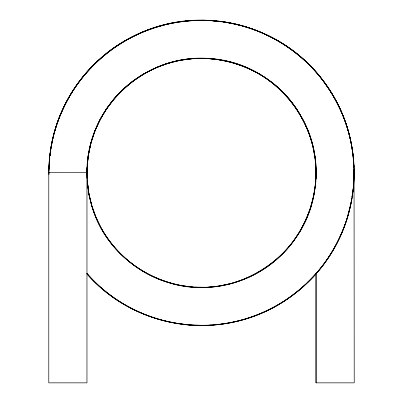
<?xml version="1.0" encoding="UTF-8"?>
<svg xmlns="http://www.w3.org/2000/svg" width="403" height="403" viewBox="0 0 403 403"><rect width="100%" height="100%" fill="white"/><g stroke="black" fill="none" stroke-linecap="round" stroke-linejoin="round"><path stroke-width="0.6" d="M316.038 382.85L316.038 273.456L316.038 382.85L354.217 382.85L354.046 169.754M316.038 172.867L316.038 178.524L315.438 162.031M354.081 169.028L353.572 185.864L352.439 193.893M315.494 184.126L316.028 171.487L315.171 158.863L313.04 147.004M49.76 158.46L48.959 170.278M49.957 155.971C57.05 80.162 125.504 19.289 201.5 20.15C240.918 20.241 279.843 36.063 308.104 63.548C334.268 89.395 351.24 124.739 353.491 161.568M87.129 167.744L87.189 178.584M87.27 165.94L87.94 157.528M49.781 157.991L48.959 169.179M50.007 155.503L50.466 150.536L53.861 134.033L56.939 124.532M87.129 167.391L87.199 178.232M87.239 166.192L88.176 155.991L90.725 143.599M49.75 157.936L48.98 167.255M50.012 155.452C54.677 110.946 80.55 69.135 118.316 45.121M87.229 166.041L88.363 155.256M313.907 195.324L315.342 185.179M315.509 183.985L316.063 170.142L315.06 157.523M351.476 200.684L346.948 219.051C339.079 242.682 326.077 264.857 307.892 282.009M351.653 199.45L351.824 198.216M352 196.981L352.262 195.128M313.554 196.624L315.307 185.315M351.466 200.749C345.739 232.002 329.936 261.512 306.658 283.203M351.658 199.515L351.849 198.281M352.041 197.047L353.476 187.798L354.02 168.474M88.05 156.938L90.327 145.1M88.423 154.656L91.128 142.299M313.756 195.908L310.748 207.585L306.325 219.217M310.25 208.84L313.393 197.208M90.504 144.526C96.76 120.381 110.971 98.463 130.547 82.993M57.322 123.348L59.055 118.003L63.155 108.901M90.912 143.025L94.629 131.554L99.576 120.562M91.32 141.725L95.163 130.305M305.847 220.058L310.028 209.399M63.664 107.762C70.404 93.043 79.754 79.441 91.068 67.86M95.42 129.761L100.498 118.835L107.072 108.029M306.048 219.751L300.567 230.491L293.938 240.561M305.625 220.617L299.736 231.816L292.976 241.79M99.823 120.013L105.954 109.631M106.619 108.634L113.142 99.964M107.44 107.551L114.8 98.01L123.575 88.897L133.302 80.807M293.606 241.065C278.513 261.174 256.887 276.211 232.672 283.057M292.246 242.747C279.435 259.295 262.131 272.181 242.656 279.828L231.186 283.546M92.347 66.5L96.357 62.269M113.868 98.997L122.381 89.924L132.018 81.708M306.542 283.309L301.147 288.503L291.757 295.747M304.844 284.916C280.1 308.144 247.079 322.43 213.247 324.838M109.012 51.488L109.173 51.342C130.995 35.021 157.019 24.361 184.136 21.304M96.196 62.41L109.173 51.342M290.77 296.507C229.841 342.162 138.748 332.324 88.353 275.43L87.179 273.975M131 82.595C147.72 69.684 167.895 61.503 188.871 59.034M133.015 81.033L142.496 74.605L153.694 68.717M119.877 44.088C133.458 35.283 148.631 28.784 164.379 25.036M133.806 80.474L143.866 73.845L154.601 68.364M154.253 68.495C204.165 44.854 268.962 64.052 297.903 111.097M155.14 68.092L166.973 63.603L178.645 60.601M230.612 283.732L217.212 286.332M165.588 24.724L171.628 23.167L179.038 22.12M219.741 285.949L232.103 283.249M185.37 21.112L196.578 20.498M180.277 21.943L184.599 21.334M185.833 21.158L188.498 20.8M179.224 60.45L180.418 60.279M181.612 60.112L193.369 58.626M219.141 286.014L207.157 287.274L194.508 287.193M216.013 286.442L205.807 287.379L194.357 287.163M211.384 325.009L207.036 325.407L190.191 325.09L180.292 323.81M189.47 58.999C214.482 56.385 240.153 62.279 261.607 75.366M205.142 20.296L210.935 20.734M199.072 20.392L203.434 20.205L211.525 20.755M188.307 20.805L197.037 20.543M199.097 20.477L200.346 20.437M203.268 20.352L205.334 20.286M195.374 58.566L204.412 58.294L207.223 58.541M212.774 20.84L217.131 21.137M218.376 21.223L220.245 21.349C262.988 26.704 303.217 50.707 327.246 86.6M212.799 20.88L216.532 21.178M218.396 21.329L222.129 21.621L230.093 23.152M208.427 58.637L216.839 59.301M193.914 287.122C151.75 284.639 112.613 256.857 96.211 217.963M181.199 285.596L193.153 287.143M179.053 323.654C143.75 318.823 110.8 300.457 87.088 273.99M231.317 23.389C253.356 27.525 274.468 36.94 292.366 50.451M217.429 59.417L229.267 61.689M86.841 273.325C117.535 309.227 165.829 328.536 212.809 325.095C263.466 321.539 310.95 291.037 335.286 246.48C359.929 202.069 360.257 145.634 336.188 100.911C312.38 56.072 265.295 24.991 214.693 20.81L214.497 20.795C169.592 16.901 123.64 33.978 92.186 66.263C64.712 94.529 48.854 133.443 48.783 172.867L48.783 382.85L86.962 382.85L86.962 172.867C85.98 107.163 146.052 52.052 211.429 58.687L211.237 58.672C276.554 63.09 326.722 128.149 314.34 192.448C304.341 257.154 235.186 301.509 172.197 283.667L160.349 279.833C128.748 267.683 103.339 241.004 92.75 208.845C82.106 176.721 86.61 140.168 104.745 111.596C122.824 82.983 153.936 63.281 187.531 59.17C221.131 54.989 256.112 66.55 280.609 89.924L289.132 98.997L296.744 109.112M180.599 285.52C147.533 279.375 117.792 258.061 101.491 228.622M229.841 61.871C253.774 68.087 275.581 82.081 290.976 101.46M262.101 75.714C286.876 91.149 305.237 116.255 312.491 144.521M293.374 51.186C306.597 60.888 318.108 73.024 327.236 86.645M86.922 273.461C113.586 304.446 153.316 323.231 194.044 325.387C233.423 327.231 273.073 313.338 302.648 287.268C336.445 257.426 355.763 212.356 354.076 167.3C352.549 127.937 335.306 89.617 306.799 62.415L306.643 62.269C261.945 18.865 190.211 7.798 134.491 35.655C82.474 60.646 47.483 116.92 48.97 174.706M327.971 87.617C342.822 109.409 351.89 135.282 353.552 161.623M327.951 87.673C340.203 105.455 348.459 126.104 351.844 147.433M291.767 102.367C304.673 119.087 312.874 139.252 315.337 160.223M297.051 109.631L303.177 120.008M298.25 111.586L304.426 122.633L309.343 134.285L312.935 146.41M101.168 228.108L95.687 216.708L91.703 205.344M303.424 120.557C334.223 178.343 306.154 254.545 245.321 278.69C184.982 304.739 111.092 270.327 92.191 207.384L89.033 195.123L87.244 180.393M96.005 217.393L91.869 206.079L88.877 193.793M91.501 204.774L88.66 192.448L87.255 180.484M312.673 145.1L314.945 156.933M352.051 148.667L352.257 149.896M352.464 151.125L353.29 156.052L353.905 167.26M87.26 181.244L88.801 193.193M353.638 163.432L353.935 167.164M353.638 162.867L353.935 167.225M87.098 167.24L87.174 178.081M49.065 172.958A19.092 0.529 0 0 1 67.835 172.338A19.092 0.529 0 0 1 86.695 172.958M354.041 172.791A19.092 0.534 0 0 1 354.03 172.942M316.138 172.922A19.092 0.534 0 0 1 316.148 172.806"/></g></svg>
